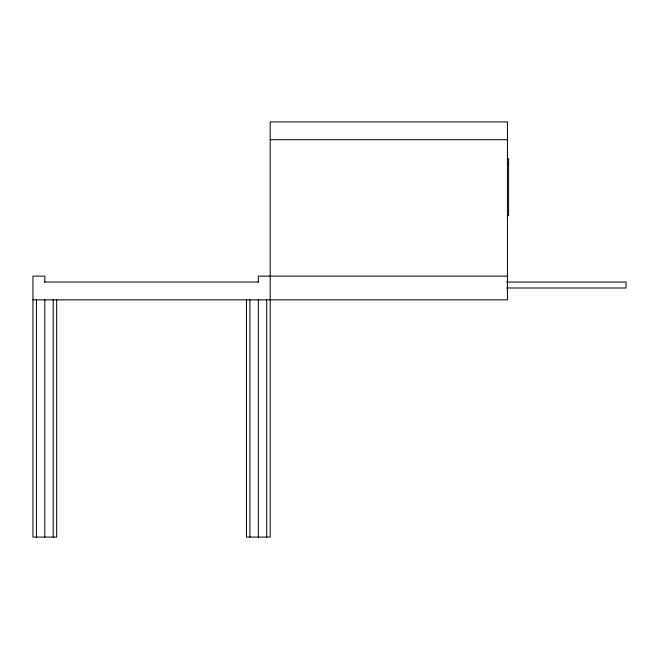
<?xml version="1.0" encoding="UTF-8"?>
<svg xmlns="http://www.w3.org/2000/svg" width="659" height="659" viewBox="0 0 659 659"><rect width="100%" height="100%" fill="white"/><g stroke="black" fill="none" stroke-linecap="round" stroke-linejoin="round"><path stroke-width="0.99" d="M270.19 139.708L507.43 139.708M507.43 158.687L508.616 158.687L508.616 215.625L507.43 215.625M507.43 163.432L508.616 163.432M507.43 276.121L258.328 276.121L258.328 282.052M44.277 282.052L258.452 282.052M506.606 282.052L626.05 282.052L626.05 287.983L506.606 287.983M32.95 299.845L507.43 299.845L507.43 121.915L270.19 121.915L270.19 537.085L246.466 537.085L246.466 299.845M266.714 299.845L266.714 537.085M258.328 299.845L258.328 537.085M249.942 299.845L249.942 537.085M56.674 299.845L56.674 537.085L32.95 537.085L32.95 276.121L44.812 276.121L44.812 282.052M53.198 299.845L53.198 537.085M44.812 299.845L44.812 537.085M36.426 299.845L36.426 537.085"/></g></svg>
